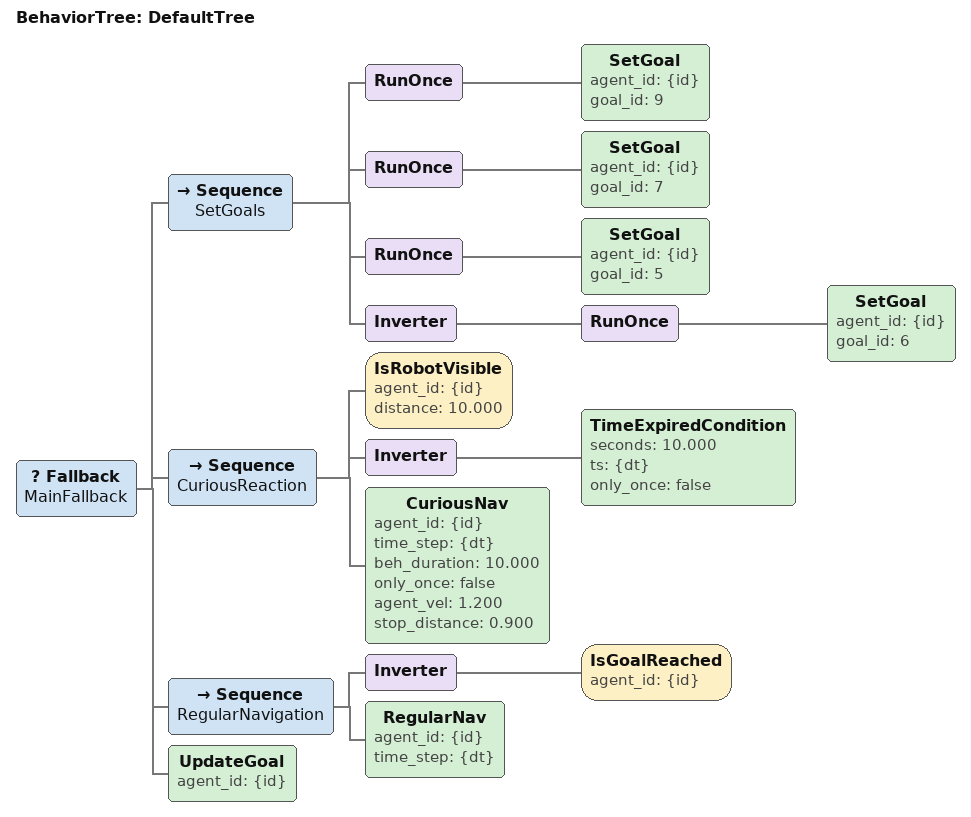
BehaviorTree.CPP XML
<?xml version="1.0" encoding="UTF-8"?>
<root main_tree_to_execute="DefaultTree" BTCPP_format="4">

<BehaviorTree ID="DefaultTree">
  <Fallback name="MainFallback">
    <!-- Goal ring -->
    <Sequence name="SetGoals">
      <RunOnce>
        <SetGoal agent_id="{id}" goal_id="9"/>
      </RunOnce>
      <RunOnce>
        <SetGoal agent_id="{id}" goal_id="7"/>
      </RunOnce>
      <RunOnce>
        <SetGoal agent_id="{id}" goal_id="5"/>
      </RunOnce>
      <Inverter>
        <RunOnce>
          <SetGoal agent_id="{id}" goal_id="6"/>
        </RunOnce>
      </Inverter>
    </Sequence>
    <!-- Curious reaction to the robot -->
    <Sequence name="CuriousReaction">
      <IsRobotVisible agent_id="{id}" distance="10.000"/>
      <Inverter>
        <TimeExpiredCondition seconds="10.000" ts="{dt}" only_once="false"/>
      </Inverter>
      <CuriousNav agent_id="{id}" time_step="{dt}" beh_duration="10.000" only_once="false" agent_vel="1.200" stop_distance="0.900"/>
    </Sequence>
    <!-- Navigation loop -->
    <Sequence name="RegularNavigation">
      <Inverter>
        <IsGoalReached agent_id="{id}"/>
      </Inverter>
      <RegularNav agent_id="{id}" time_step="{dt}"/>
    </Sequence>
    <!-- Advance to the next goal -->
    <UpdateGoal agent_id="{id}"/>
  </Fallback>
</BehaviorTree>
</root>
